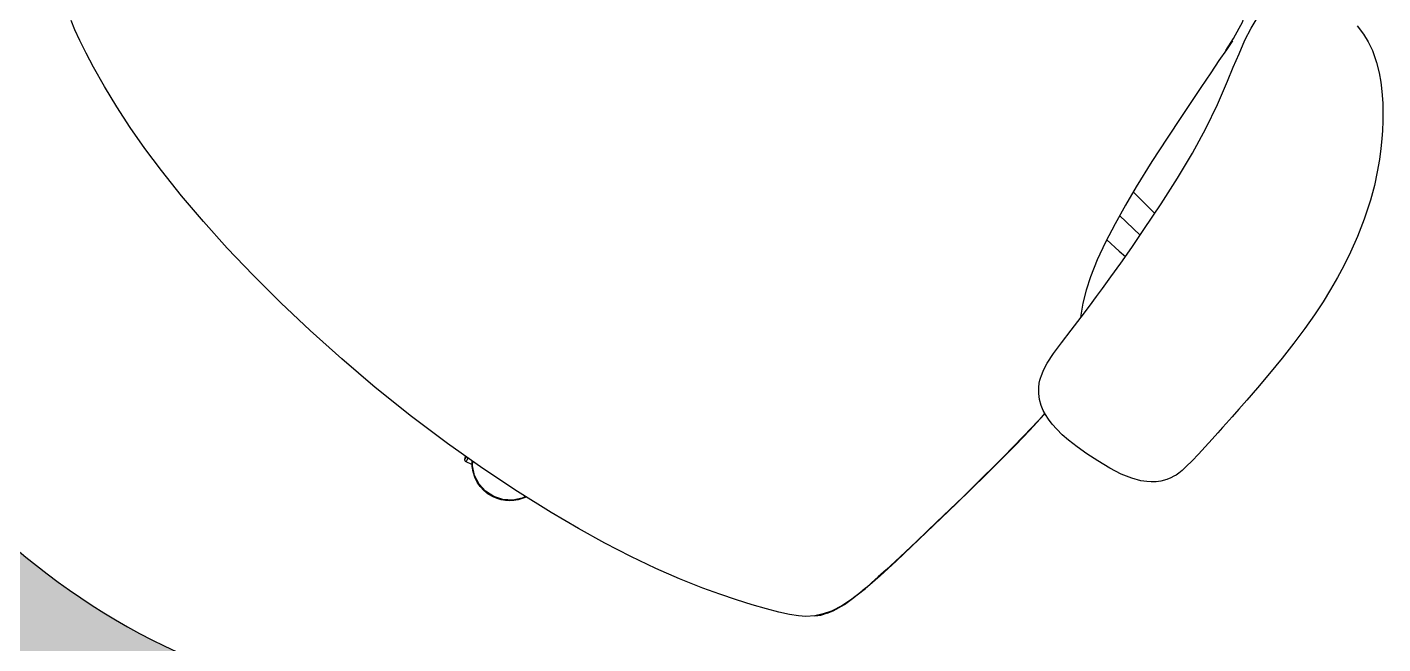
# Model space of a CAD drawing. Extents: x -15 to 8521, y -5327 to 1905.
# Drawn here: x 255.3 to 324.5, y 1528.7 to 1560.2 of the extents above; entities that cross this region are included whole.
import ezdxf

# ---------------------------------------------------------------- set-up
doc = ezdxf.new("R2010")
doc.units = 0
doc.layers.add('AR-HTC-MOB', color=253, linetype='Continuous', plot=False)
doc.layers.add('AR-MOB', color=2, linetype='Continuous')

# ---------------------------------------------------------------- blocks, each defined once
blk = doc.blocks.new('CAD-GIR-TELA')
at = {"color": 1, "linetype": 'Continuous'}
for p, q in [((-0.25037, 0.00687), (-0.23588, 0.00789)), ((-0.25126, -0.24112), (-0.24975, -0.24396)), ((-0.0615, -0.30046), (-0.05836, -0.30121))]:
    blk.add_line(p, q, dxfattribs=at)
at = {"color": 1, "linetype": 'Continuous', "flags": 128}
for points in [[(-0.31417, -0.09487), (-0.30695, -0.09591), (-0.30038, -0.0966), (-0.2943, -0.09703), (-0.28867, -0.09719), (-0.28445, -0.09711), (-0.28053, -0.09679), (-0.27701, -0.09624), (-0.27398, -0.09552), (-0.27125, -0.09465), (-0.2691, -0.09377), (-0.26657, -0.09245), (-0.26407, -0.09067), (-0.2618, -0.08849), (-0.25992, -0.08614), (-0.25868, -0.08423), (-0.25794, -0.08284), (-0.25753, -0.08194), (-0.25697, -0.08051), (-0.25625, -0.07824), (-0.2557, -0.07595), (-0.25531, -0.07383), (-0.25465, -0.06799), (-0.25426, -0.06116), (-0.25399, -0.05304), (-0.25373, -0.04471), (-0.25344, -0.03753), (-0.25314, -0.03145), (-0.25286, -0.02639), (-0.2524, -0.01905), (-0.2518, -0.0105), (-0.25103, -0.00071), (-0.25007, 0.01032), (-0.24847, 0.02616), (-0.24662, 0.04151), (-0.2444, 0.05623), (-0.24167, 0.07024), (-0.23836, 0.08348), (-0.23475, 0.09601), (-0.23256, 0.10332), (-0.23039, 0.11056), (-0.22837, 0.11775), (-0.22685, 0.12454), (-0.22601, 0.13056)], [(-0.26796, 0.15984), (-0.27306, 0.15865), (-0.27748, 0.15715), (-0.28192, 0.15507), (-0.28737, 0.1517), (-0.2918, 0.14844), (-0.29561, 0.14528), (-0.29778, 0.14326), (-0.30033, 0.14067), (-0.30325, 0.13747), (-0.30634, 0.13389), (-0.30896, 0.13067), (-0.31193, 0.12673), (-0.31437, 0.12325), (-0.31709, 0.11917), (-0.32008, 0.11437), (-0.32326, 0.10882), (-0.32654, 0.10248), (-0.32975, 0.09545), (-0.33352, 0.08585), (-0.33649, 0.07684), (-0.3388, 0.0685), (-0.34057, 0.06092), (-0.34192, 0.05414), (-0.34307, 0.04727), (-0.34406, 0.03996), (-0.34489, 0.03201), (-0.34554, 0.02343), (-0.34599, 0.01419), (-0.34622, 0.00448), (-0.34625, -0.00578), (-0.34614, -0.01527), (-0.34595, -0.02359), (-0.34577, -0.02972), (-0.3456, -0.03499), (-0.34544, -0.03943), (-0.34533, -0.04232), (-0.34519, -0.04592), (-0.34501, -0.05027), (-0.34478, -0.05548), (-0.34449, -0.06051), (-0.34414, -0.06524), (-0.34371, -0.06944), (-0.34332, -0.07228), (-0.34286, -0.07451), (-0.3424, -0.07612), (-0.34199, -0.07727), (-0.3413, -0.07885), (-0.34021, -0.08083), (-0.33836, -0.08343), (-0.33674, -0.08521), (-0.33605, -0.08587), (-0.33488, -0.08686), (-0.33299, -0.08822), (-0.33041, -0.08977), (-0.32599, -0.09178), (-0.32054, -0.09351), (-0.31417, -0.09487)], [(-0.22416, 0.10748), (-0.2233, 0.11483), (-0.22139, 0.12454), (-0.21826, 0.13079), (-0.21358, 0.13587), (-0.20871, 0.13983)], [(-0.22359, 0.11356), (-0.22412, 0.108), (-0.22468, 0.10142), (-0.22551, 0.09376), (-0.22638, 0.08478), (-0.22723, 0.07563), (-0.22806, 0.06714), (-0.22949, 0.0539), (-0.23106, 0.03969), (-0.23313, 0.02467), (-0.2348, 0.01403), (-0.23676, 0.00325), (-0.23897, -0.00706), (-0.24147, -0.01674), (-0.24433, -0.02561), (-0.24699, -0.03235), (-0.24989, -0.03847), (-0.25298, -0.04397), (-0.25374, -0.04516)], [(-0.23348, 0.02175), (-0.23353, 0.02175), (-0.24907, 0.02024)], [(-0.23868, -0.00582), (-0.24733, -0.0062), (-0.25148, -0.00637)], [(-0.27073, -0.09443), (-0.27072, -0.09522), (-0.27017, -0.10583), (-0.26933, -0.11639), (-0.26728, -0.13749), (-0.26508, -0.15854), (-0.2626, -0.17956), (-0.26132, -0.19019), (-0.25997, -0.20092), (-0.25843, -0.21189), (-0.25704, -0.22038), (-0.2553, -0.22904), (-0.2542, -0.23326), (-0.25378, -0.23454)], [(-0.24579, -0.24888), (-0.24794, -0.24665), (-0.25135, -0.24098), (-0.25374, -0.23476), (-0.25679, -0.22158), (-0.25897, -0.20799), (-0.26078, -0.19422), (-0.26247, -0.18036), (-0.2657, -0.15261), (-0.26851, -0.12475), (-0.27062, -0.09682), (-0.27068, -0.09441)], [(-0.27067, -0.09591), (-0.26962, -0.11225), (-0.26817, -0.1283), (-0.26662, -0.14349), (-0.26608, -0.14852), (-0.26552, -0.15354), (-0.26495, -0.15848), (-0.26441, -0.16311), (-0.26388, -0.16754), (-0.26327, -0.17273), (-0.26255, -0.17883), (-0.26163, -0.18653), (-0.26068, -0.19418), (-0.25976, -0.20125), (-0.2589, -0.20751), (-0.25812, -0.21289), (-0.25741, -0.21739), (-0.25683, -0.22088), (-0.25634, -0.22366), (-0.25591, -0.22592), (-0.25539, -0.22838), (-0.25472, -0.23112), (-0.25316, -0.23608), (-0.25072, -0.24161), (-0.2485, -0.24537), (-0.24578, -0.2489), (-0.24243, -0.25203), (-0.23928, -0.25425), (-0.23532, -0.25654), (-0.23035, -0.25906), (-0.22438, -0.26183), (-0.21746, -0.26482), (-0.20971, -0.26797), (-0.20133, -0.27117), (-0.19254, -0.27429), (-0.18044, -0.27815), (-0.16762, -0.28174), (-0.15388, -0.28514), (-0.13936, -0.28827), (-0.12415, -0.2911), (-0.10819, -0.29364), (-0.08809, -0.29626), (-0.06701, -0.29837), (-0.04498, -0.29996), (-0.02204, -0.30099), (0.00179, -0.30144)], [(0.00179, -0.30144), (0.0242, -0.30101), (0.04576, -0.30007), (0.06647, -0.29865), (0.0863, -0.29677), (0.10524, -0.29446), (0.12326, -0.29174), (0.14032, -0.28866), (0.15646, -0.28522), (0.17009, -0.28187), (0.18276, -0.27834), (0.19468, -0.27459), (0.2061, -0.27054), (0.21671, -0.2664), (0.22418, -0.26329), (0.23071, -0.26038), (0.23622, -0.25773), (0.24068, -0.25535)], [(-0.09295, -0.29563), (-0.09219, -0.29737), (-0.08908, -0.30125), (-0.08507, -0.30421), (-0.08045, -0.30605), (-0.07551, -0.30659), (-0.07059, -0.30585), (-0.06602, -0.30388), (-0.06214, -0.30077), (-0.0606, -0.29869)], [(-0.05836, -0.30121), (-0.05835, -0.30117), (-0.05826, -0.30082), (-0.0581, -0.30013), (-0.05787, -0.29919)], [(-0.05658, -0.29918), (-0.05659, -0.29922), (-0.05677, -0.29999), (-0.05688, -0.30043), (-0.0569, -0.30053)]]:
    blk.add_lwpolyline(points, dxfattribs=at)
at = {"color": 1, "linetype": 'Continuous'}
for centre, radius, start, end in [((-0.07585, -0.28754), 0.0193, 204.82551, 256.48319), ((-0.07585, -0.28754), 0.0193, 256.48319, 323.92991), ((-0.05806, -0.29996), 0.00129, 256.48319, 334.01799), ((-0.17149, -0.24468), 0.12747, 334.01799, 334.7604)]:
    blk.add_arc(centre, radius, start, end, dxfattribs=at)
blk = doc.blocks.new('EST-4')
at = {"layer": 'AR-HTC-MOB'}
h = blk.add_hatch(color=256, dxfattribs=at)
h.dxf.hatch_style = 1
h.paths.add_polyline_path([(1.50002, 1.49991), (1.40001, 1.50008), (1.40001, 1.60019), (1.50019, 1.60021)])
h.paths.add_polyline_path([(2.40011, 2.20024), (2.90011, 2.2003), (2.9002, 1.6003), (1.50019, 1.6002), (1.50019, 1.60021), (1.50001, 3.0002), (2.10001, 3.00019), (2.10007, 2.5002, 0.326785)])
h.paths.add_polyline_path([(1.53998, 1.66541, 1), (1.58998, 1.66541, 1)], flags=16)
h.paths.add_polyline_path([(1.58166, 2.92619, 1), (1.53166, 2.92619, 1)], flags=16)
h.paths.add_polyline_path([(2.80159, 1.66364, 1), (2.85159, 1.66364, 1)], flags=16)
h.paths.add_polyline_path([(0.80007, 2.5002), (0.80001, 3.0002), (1.40001, 3.0002), (1.40001, 1.6002), (0.0002, 1.6001), (0.00011, 2.2001), (0.50011, 2.20016, 0.326785)])
h.paths.add_polyline_path([(1.31038, 1.66538, 1), (1.36038, 1.66538, 1)], flags=16)
h.paths.add_polyline_path([(0.0492, 1.6683, 1), (0.0992, 1.6683, 1)], flags=16)
h.paths.add_polyline_path([(1.37109, 2.92655, 1), (1.32109, 2.92655, 1)], flags=16)
h.paths.add_polyline_path([(1.5001, 2.30021), (1.40001, 2.30019), (1.40001, 3.00019), (1.50001, 3.0002)])
h.paths.add_polyline_path([(1.50019, 1.60021), (1.40001, 1.60019), (1.40001, 2.30019), (1.5001, 2.30021)])
h.paths.add_polyline_path([(0.7002, 1.60015), (0.7002, 1.50015), (0.0002, 1.5001), (0.0002, 1.6001)])
h.paths.add_polyline_path([(0.7002, 1.50015), (0.7002, 1.60015), (1.40001, 1.6002), (1.40001, 1.5002)])
h.paths.add_polyline_path([(2.20011, 1.60025), (2.20011, 1.50025), (1.50002, 1.5002), (1.50019, 1.6002)])
h.paths.add_polyline_path([(2.90019, 1.6003), (2.9002, 1.5003), (2.20011, 1.50025), (2.20011, 1.60025)])
at = {"color": 0}
blk.add_arc((2.45507, 2.55525), 0.35924, 188.81425, 261.20067, dxfattribs=at)
at = {"layer": 'AR-MOB', "color": 1, "extrusion": (0, 0, -1), "zscale": -1, "rotation": 39.46025301690675}
blk.add_blockref('CAD-GIR-TELA', (-2.59826, 2.596), dxfattribs=at)

msp = doc.modelspace()

# ---------------------------------------------------------------- block references
at = {"layer": 'AR-MOB', "xscale": 100, "yscale": 100, "zscale": 100}
msp.add_blockref('EST-4', (32.519, 1305.381), dxfattribs=at)

doc.saveas('drawing.dxf')
